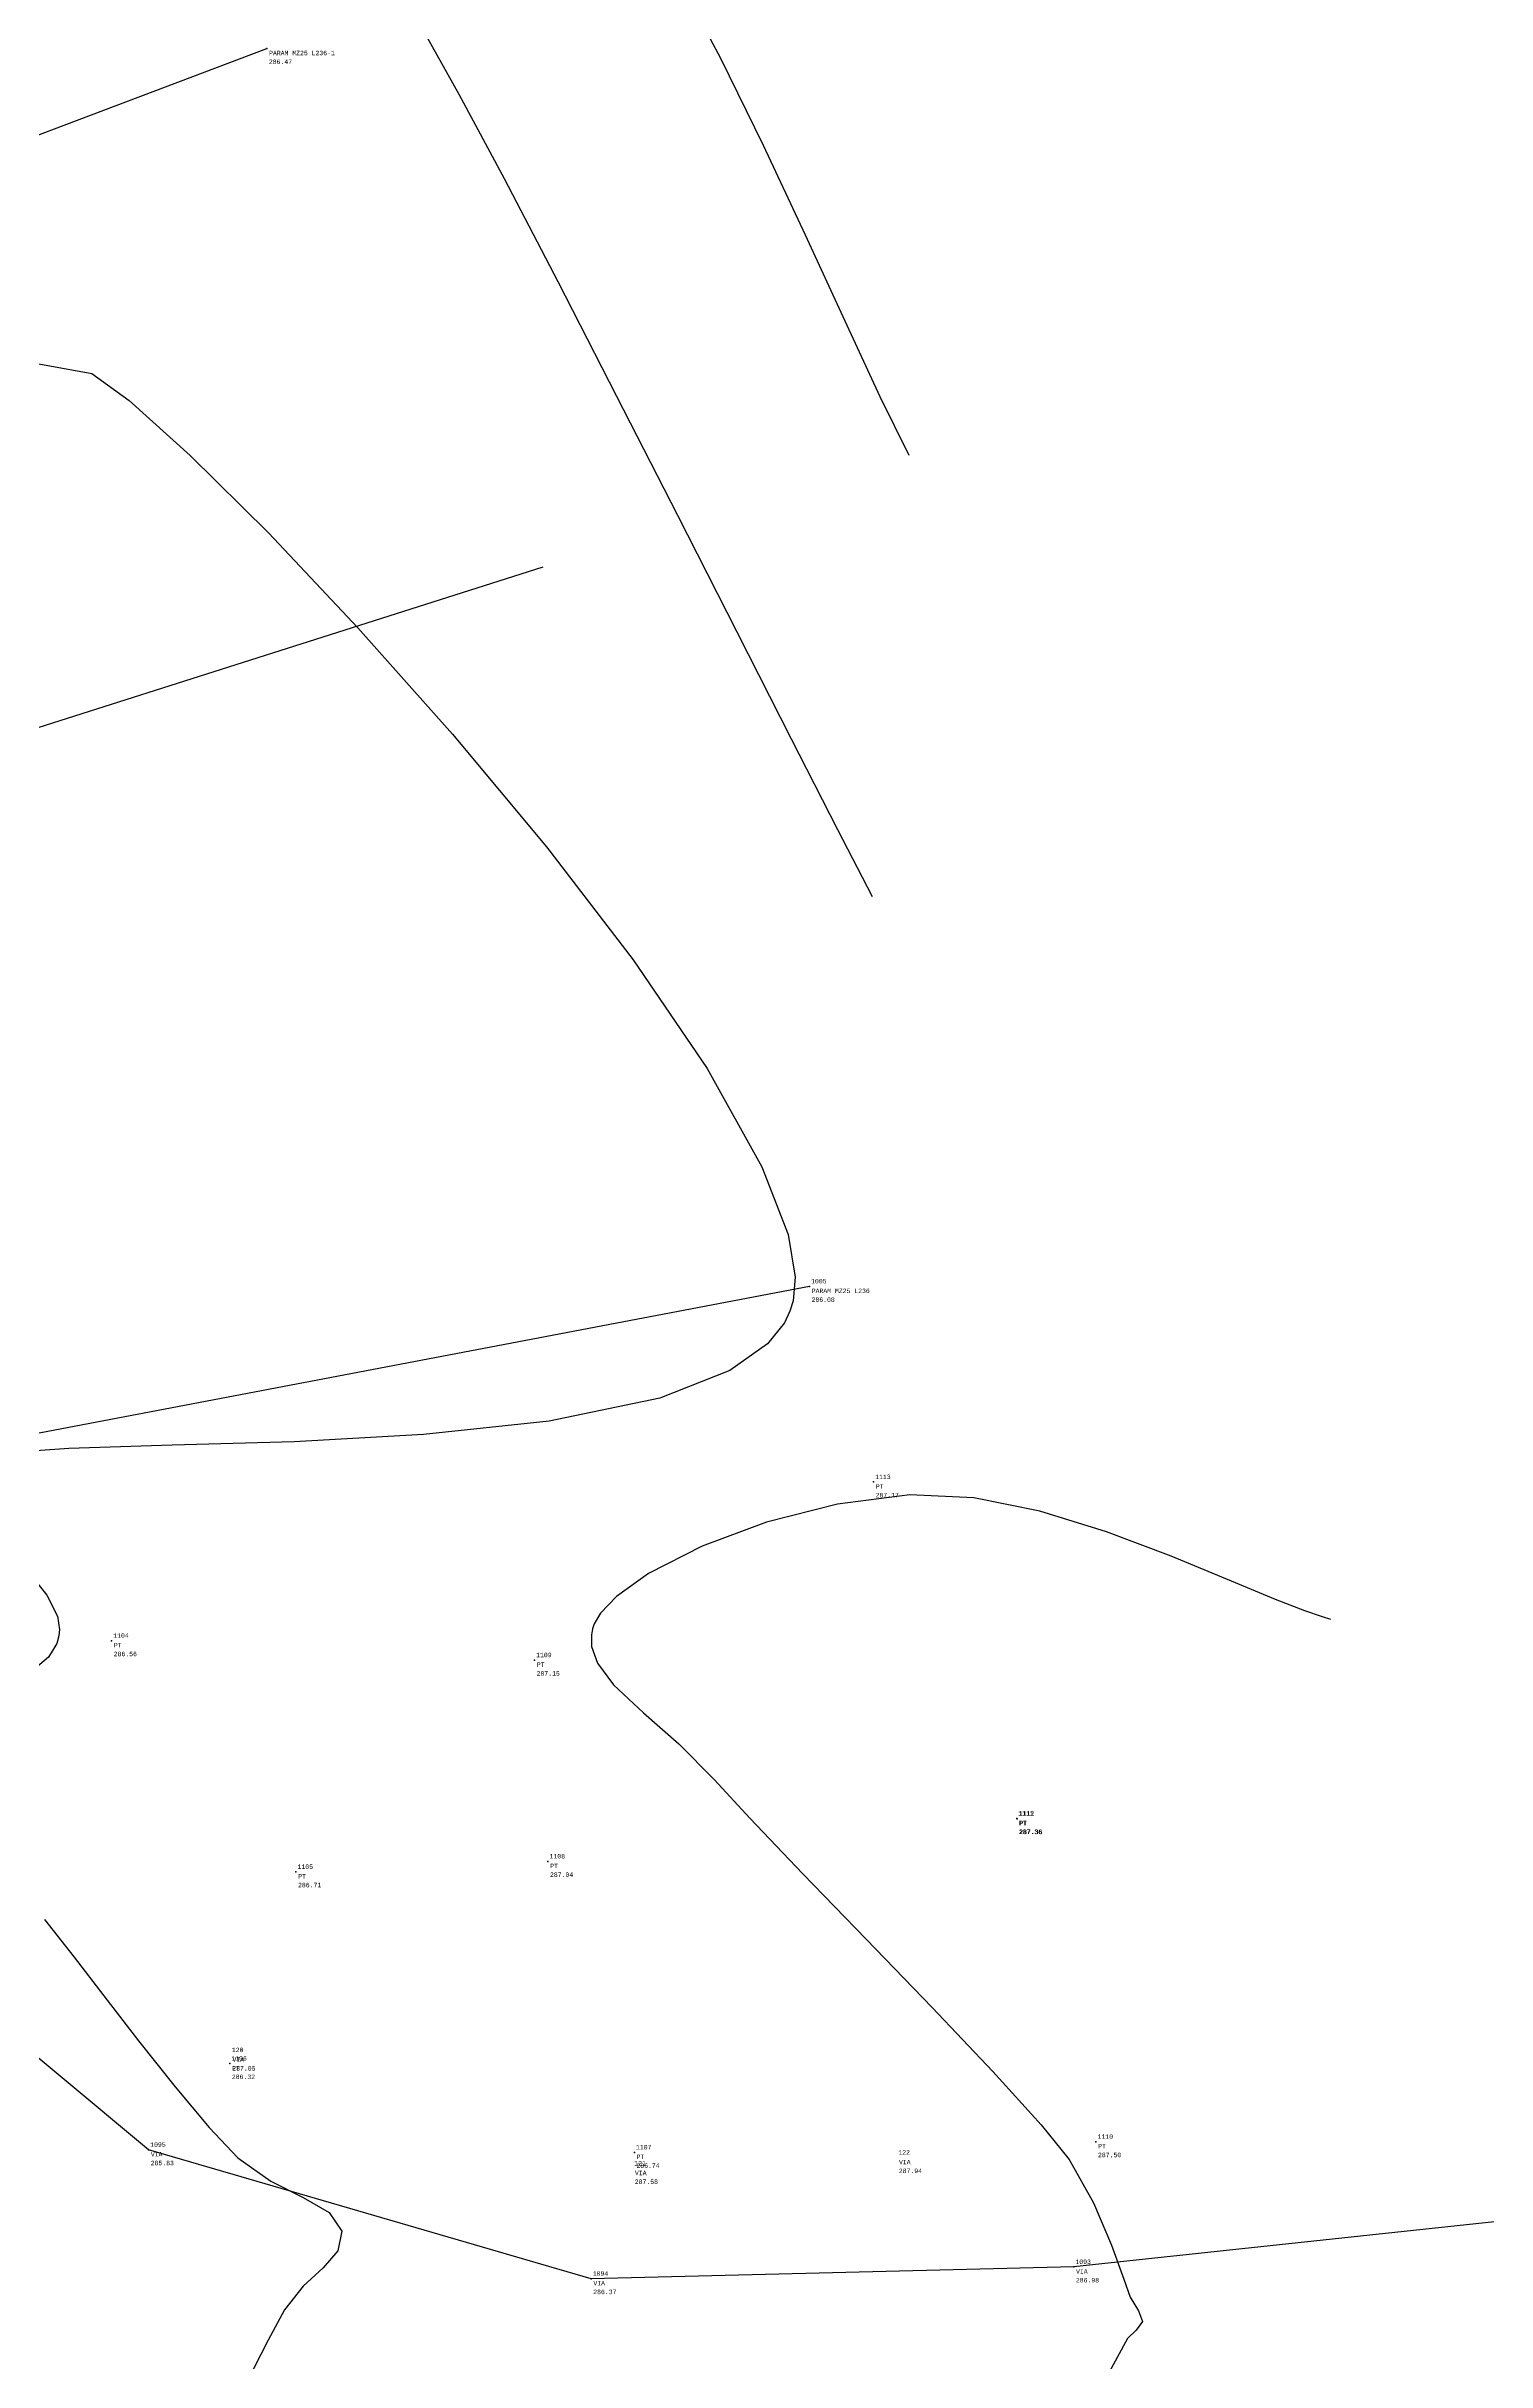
# Model space of a CAD drawing. Header units: metres. Extents: x 5050628 to 5051715, y 2427226 to 2427693.
# Drawn here: x 5051038.92 to 5051055.02, y 2427410.56 to 2427436.44 of the extents above; entities that cross this region are included whole.
import ezdxf
from ezdxf.enums import TextEntityAlignment as Align

# ---------------------------------------------------------------- set-up
doc = ezdxf.new("R2010")
doc.units = ezdxf.units.M
for name, color, linetype in [('C-TOPO-MINR-N', 11, 'Continuous'), ('CVL_PUNTO', 2, 'Continuous'), ('CVL_PUNTO_COR', 2, 'Continuous'), ('CVL_PUNTO_NUM', 2, 'Continuous'), ('Paramento', 7, 'Continuous'), ('Vía', 40, 'Continuous')]:
    doc.layers.add(name, color=color, linetype=linetype)
doc.styles.add('MONOTXT4', font='monotxt4.shx')

msp = doc.modelspace()

# ---------------------------------------------------------------- linework, layer by layer
at = {"layer": 'C-TOPO-MINR-N', "color": 32, "linetype": 'Continuous', "lineweight": -3}
for points in [[(5051045.996, 2427437.172, 288.966), (5051046.458, 2427436.305, 288.966), (5051046.935, 2427435.332, 288.966), (5051047.405, 2427434.328, 288.966), (5051047.847, 2427433.367, 288.966), (5051048.24, 2427432.523, 288.966), (5051048.562, 2427431.868, 288.966)], [(5051043.164, 2427436.562, 287.966), (5051043.535, 2427435.903, 287.966), (5051044.039, 2427434.959, 287.966), (5051044.639, 2427433.808, 287.966), (5051045.298, 2427432.527, 287.966), (5051045.977, 2427431.196, 287.966), (5051046.64, 2427429.893, 287.966), (5051047.249, 2427428.696, 287.966), (5051047.765, 2427427.683, 287.966), (5051048.153, 2427426.932, 287.966)], [(5051038.839, 2427432.888, 286.966), (5051039.432, 2427432.78, 286.966), (5051039.851, 2427432.479, 286.966), (5051040.531, 2427431.864, 286.966), (5051041.406, 2427430.997, 286.966), (5051042.406, 2427429.938, 286.966), (5051043.464, 2427428.749, 286.966), (5051044.513, 2427427.49, 286.966), (5051045.484, 2427426.224, 286.966), (5051046.31, 2427425.01, 286.966), (5051046.922, 2427423.911, 286.966), (5051047.213, 2427423.154, 286.966), (5051047.292, 2427422.679, 286.966), (5051047.27, 2427422.414, 286.966), (5051047.235, 2427422.298, 286.966), (5051047.172, 2427422.168, 286.966), (5051046.983, 2427421.932, 286.966), (5051046.561, 2427421.633, 286.966), (5051045.78, 2427421.327, 286.966), (5051044.545, 2427421.069, 286.966), (5051043.141, 2427420.918, 286.966), (5051041.694, 2427420.839, 286.966), (5051040.33, 2427420.799, 286.966), (5051039.176, 2427420.763, 286.966), (5051038.49, 2427420.716, 286.966)], [(5051053.279, 2427418.852, 287.966), (5051053.187, 2427418.881, 287.966), (5051052.989, 2427418.949, 287.966), (5051052.661, 2427419.076, 287.966), (5051052.171, 2427419.279, 287.966), (5051051.496, 2427419.558, 287.966), (5051050.773, 2427419.831, 287.966), (5051050.029, 2427420.062, 287.966), (5051049.288, 2427420.212, 287.966), (5051048.576, 2427420.244, 287.966), (5051047.765, 2427420.141, 287.966), (5051046.973, 2427419.94, 287.966), (5051046.252, 2427419.672, 287.966), (5051045.653, 2427419.364, 287.966), (5051045.296, 2427419.109, 287.966), (5051045.117, 2427418.922, 287.966), (5051045.047, 2427418.803, 287.966), (5051045.027, 2427418.746, 287.966), (5051045.015, 2427418.679, 287.966), (5051045.018, 2427418.55, 287.966), (5051045.084, 2427418.364, 287.966), (5051045.264, 2427418.12, 287.966), (5051045.597, 2427417.807, 287.966), (5051045.992, 2427417.462, 287.966), (5051046.389, 2427417.062, 287.966), (5051046.786, 2427416.631, 287.966), (5051047.38, 2427416.01, 287.966), (5051048.087, 2427415.279, 287.966), (5051048.823, 2427414.515, 287.966), (5051049.502, 2427413.798, 287.966), (5051050.041, 2427413.204, 287.966), (5051050.356, 2427412.814, 287.966), (5051050.626, 2427412.331, 287.966), (5051050.83, 2427411.858, 287.966), (5051050.967, 2427411.479, 287.966), (5051051.038, 2427411.278, 287.966), (5051051.129, 2427411.125, 287.966), (5051051.173, 2427411.004, 287.966), (5051051.104, 2427410.909, 287.966), (5051051.006, 2427410.814, 287.966), (5051050.89, 2427410.603, 287.966), (5051050.628, 2427410.116, 287.966)], [(5051038.674, 2427419.446, 286.966), (5051038.929, 2427419.122, 286.966), (5051039.047, 2427418.888, 286.966), (5051039.072, 2427418.739, 286.966), (5051039.065, 2427418.667, 286.966), (5051039.04, 2427418.582, 286.966), (5051038.947, 2427418.431, 286.966), (5051038.727, 2427418.243, 286.966)], [(5051038.905, 2427415.499, 286.966), (5051039.234, 2427415.076, 286.966), (5051039.565, 2427414.645, 286.966), (5051039.955, 2427414.141, 286.966), (5051040.362, 2427413.628, 286.966), (5051040.745, 2427413.172, 286.966), (5051041.065, 2427412.834, 286.966), (5051041.432, 2427412.573, 286.966), (5051041.796, 2427412.389, 286.966), (5051042.086, 2427412.223, 286.966), (5051042.226, 2427412.014, 286.966), (5051042.183, 2427411.794, 286.966), (5051042.018, 2427411.604, 286.966), (5051041.796, 2427411.4, 286.966), (5051041.585, 2427411.135, 286.966), (5051041.403, 2427410.796, 286.966), (5051041.075, 2427410.154, 286.966)]]:
    msp.add_polyline3d(points, dxfattribs=at)
at = {"layer": 'CVL_PUNTO', "color": 4}
for p in [(5051041.388, 2427436.412, 286.933), (5051041.388, 2427436.412, 286.933), (5051047.453, 2427422.575, 286.542), (5051047.453, 2427422.575, 286.542), (5051048.169, 2427420.389, 287.637), (5051048.169, 2427420.389, 287.637), (5051039.654, 2427418.614, 287.03), (5051039.654, 2427418.614, 287.03), (5051044.38, 2427418.397, 287.619), (5051044.38, 2427418.397, 287.619), (5051049.769, 2427416.627, 287.831), (5051049.769, 2427416.627, 287.831), (5051049.775, 2427416.625, 287.826), (5051049.775, 2427416.625, 287.826), (5051041.714, 2427416.031, 287.175), (5051041.714, 2427416.031, 287.175), (5051044.53, 2427416.147, 287.503), (5051044.53, 2427416.147, 287.503), (5051040.974, 2427413.887, 286.788), (5051040.974, 2427413.887, 286.788), (5051040.067, 2427412.924, 286.298), (5051040.067, 2427412.924, 286.298), (5051045.496, 2427412.895, 287.204), (5051045.496, 2427412.895, 287.204), (5051050.654, 2427413.014, 287.968), (5051050.654, 2427413.014, 287.968), (5051050.407, 2427411.614, 287.451), (5051050.407, 2427411.614, 287.451), (5051045.013, 2427411.483, 286.835), (5051045.013, 2427411.483, 286.835)]:
    msp.add_point(p, dxfattribs=at)
at = {"layer": 'Paramento', "flags": 128}
for points, elevation in [([(5051047.453, 2427422.575), (5051036.219, 2427420.434), (5051033.757, 2427427.21), (5051031.529, 2427432.681), (5051041.388, 2427436.412)], 286.542), ([(5051033.757, 2427427.21), (5051044.475, 2427430.619)], 285.554)]:
    msp.add_lwpolyline(points, dxfattribs=dict(at, elevation=elevation))
at = {"layer": 'Vía'}
msp.add_polyline3d([(5051056.399, 2427412.255, 288.339), (5051050.407, 2427411.614, 287.451), (5051045.013, 2427411.483, 286.835), (5051040.067, 2427412.924, 286.298), (5051036.134, 2427416.197, 286.023), (5051033.131, 2427421.517, 285.638), (5051031.19, 2427427.492, 285.354), (5051030.159, 2427432.075, 285.11), (5051030.159, 2427432.075, 285.11), (5051032.236, 2427434.365, 285.51), (5051037.729, 2427436.716, 287.004), (5051042.034, 2427439.545, 288.454), (5051049.008, 2427441.32, 290.34), (5051055.261, 2427443.456, 291.415)], dxfattribs=at)

# ---------------------------------------------------------------- texts
at = {"layer": 'CVL_PUNTO_COR', "color": 4, "style": 'MONOTXT4'}
for s, p in [('286.47', (5051041.411, 2427436.289, 286.933)), ('286.08', (5051047.476, 2427422.452, 286.542)), ('287.17', (5051048.192, 2427420.266, 287.637)), ('286.56', (5051039.677, 2427418.491, 287.03)), ('287.15', (5051044.403, 2427418.274, 287.619)), ('287.36', (5051049.792, 2427416.504, 287.831)), ('287.36', (5051049.798, 2427416.502, 287.826)), ('287.04', (5051044.553, 2427416.024, 287.503)), ('286.71', (5051041.737, 2427415.908, 287.175)), ('286.32', (5051040.997, 2427413.764, 286.788)), ('287.50', (5051050.677, 2427412.891, 287.968)), ('285.83', (5051040.09, 2427412.801, 286.298)), ('286.74', (5051045.519, 2427412.772, 287.204)), ('286.37', (5051045.036, 2427411.36, 286.835)), ('286.98', (5051050.43, 2427411.491, 287.451))]:
    msp.add_text(s, height=0.05, dxfattribs=at).set_placement(p, align=Align.TOP_LEFT)
at = {"layer": 'CVL_PUNTO_COR', "color": 0, "style": 'MONOTXT4'}
for s, p in [('287.05', (5051041.002, 2427413.859, 287.518)), ('287.58', (5051045.5, 2427412.592, 288.049)), ('287.94', (5051048.451, 2427412.713, 288.406))]:
    msp.add_text(s, height=0.05, dxfattribs=at).set_placement(p, align=Align.TOP_LEFT)
at = {"layer": 'CVL_PUNTO_NUM', "color": 4, "style": 'MONOTXT4'}
for s, p in [('PARAM MZ25 L236-1', (5051041.413, 2427436.387, 286.933)), ('PARAM MZ25 L236', (5051047.478, 2427422.55, 286.542)), ('PT', (5051048.194, 2427420.364, 287.637)), ('PT', (5051039.679, 2427418.589, 287.03)), ('PT', (5051044.405, 2427418.372, 287.619)), ('PT', (5051049.794, 2427416.602, 287.831)), ('PT', (5051049.8, 2427416.6, 287.826)), ('PT', (5051041.739, 2427416.006, 287.175)), ('PT', (5051044.555, 2427416.122, 287.503)), ('PT', (5051040.999, 2427413.862, 286.788)), ('VIA', (5051040.092, 2427412.899, 286.298)), ('PT', (5051045.521, 2427412.87, 287.204)), ('PT', (5051050.679, 2427412.989, 287.968)), ('VIA', (5051050.432, 2427411.589, 287.451)), ('VIA', (5051045.038, 2427411.458, 286.835))]:
    msp.add_text(s, height=0.05, dxfattribs=at).set_placement(p, align=Align.TOP_LEFT)
for s, p in [('1005', (5051047.471, 2427422.593, 286.542)), ('1113', (5051048.187, 2427420.407, 287.637)), ('1104', (5051039.672, 2427418.632, 287.03)), ('1109', (5051044.398, 2427418.415, 287.619)), ('1111', (5051049.787, 2427416.645, 287.831)), ('1112', (5051049.793, 2427416.643, 287.826)), ('1108', (5051044.548, 2427416.165, 287.503)), ('1105', (5051041.732, 2427416.049, 287.175)), ('1106', (5051040.992, 2427413.905, 286.788)), ('1110', (5051050.672, 2427413.032, 287.968)), ('1095', (5051040.085, 2427412.942, 286.298)), ('1107', (5051045.514, 2427412.913, 287.204)), ('1094', (5051045.031, 2427411.501, 286.835)), ('1093', (5051050.425, 2427411.632, 287.451))]:
    msp.add_text(s, height=0.05, dxfattribs=at).set_placement(p, align=Align.BOTTOM_LEFT)
at = {"layer": 'CVL_PUNTO_NUM', "color": 0, "style": 'MONOTXT4'}
for s, p in [('120', (5051040.997, 2427414, 287.518)), ('122', (5051048.446, 2427412.854, 288.406)), ('121', (5051045.495, 2427412.733, 288.049))]:
    msp.add_text(s, height=0.05, dxfattribs=at).set_placement(p, align=Align.BOTTOM_LEFT)
for p in [(5051041.004, 2427413.957, 287.518), (5051045.502, 2427412.69, 288.049), (5051048.453, 2427412.811, 288.406)]:
    msp.add_text('VIA', height=0.05, dxfattribs=at).set_placement(p, align=Align.TOP_LEFT)

doc.saveas('drawing.dxf')
